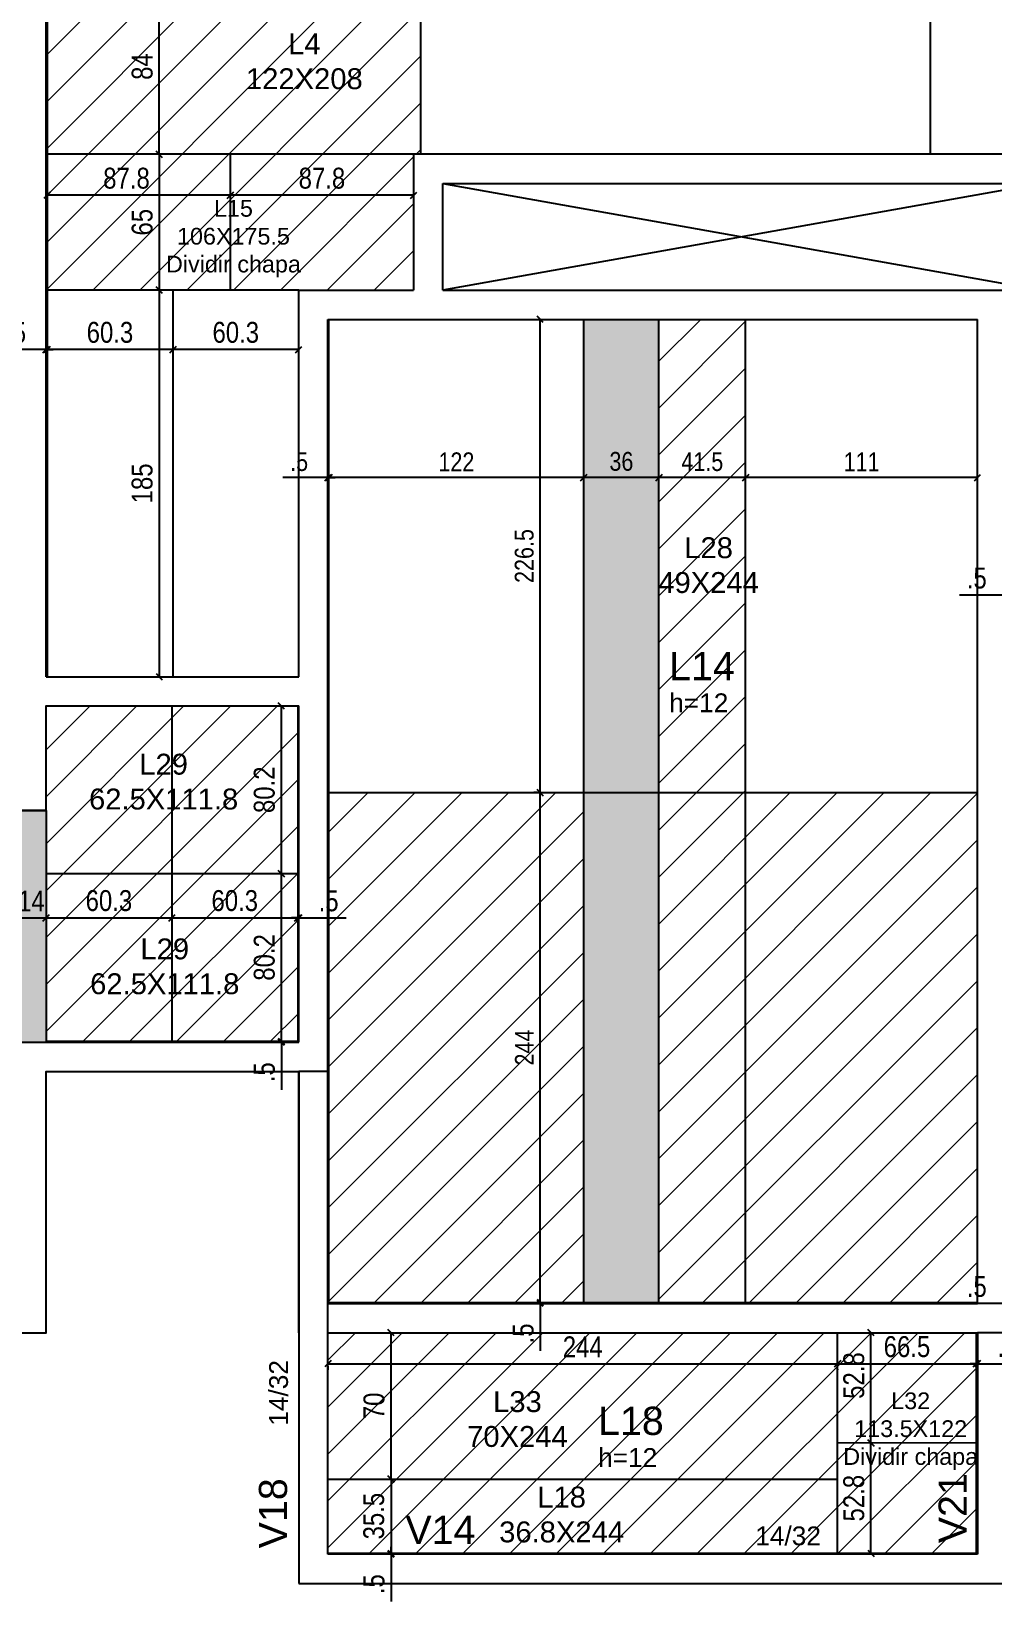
# Model space of a CAD drawing. Header units: millimetres. Extents: x 2431 to 6723, y 622 to 3369.
# Drawn here: x 4148 to 4608, y 1185 to 1937 of the extents above; entities that cross this region are included whole.
import ezdxf

# ---------------------------------------------------------------- set-up
doc = ezdxf.new("R2010")
doc.units = ezdxf.units.MM
for name, color, linetype in [('10', 252, 'Continuous'), ('9', 8, 'Continuous'), ('AUX00', 7, 'Continuous'), ('COTA', 241, 'Continuous'), ('ES-VIGA', 3, 'Continuous'), ('L-D', 2, 'Continuous'), ('L-N', 4, 'Continuous'), ('Painéis', 200, 'Continuous'), ('VIG-D', 2, 'Continuous'), ('VIG-N', 4, 'Continuous')]:
    doc.layers.add(name, color=color, linetype=linetype)
doc.layers.add('Hachura', color=251, linetype='Continuous', lineweight=9)
doc.layers.add('REAPROVEITAMENTO', color=251, linetype='Continuous', lineweight=9)
doc.styles.add('COTA TECNICA', font='techl___.ttf', dxfattribs={"height": 10})
doc.styles.add('COTA TECNICA-50', font='techl___.ttf', dxfattribs={"height": 9})
doc.styles.get("Standard").update_dxf_attribs({"font": 'arial.ttf'})
doc.styles.add('TQS_ARIAL', font='arial.ttf')
doc.dimstyles.new('COTA PAINEL-50', dxfattribs={"dimtxt": 9, "dimasz": 3, "dimexe": 3, "dimexo": 3, "dimgap": 3, "dimtad": 1, "dimdec": 1, "dimzin": 12, "dimdsep": 46, "dimtxsty": 'COTA TECNICA-50', "dimblk1": 'OBLIQUE', "dimblk2": 'OBLIQUE', "dimsah": 1, "dimcen": 0.9, "dimclrd": 4, "dimclre": 4, "dimclrt": 240, "dimadec": 1, "dimazin": 3, "dimtfac": 1, "dimtdec": 1, "dimtmove": 0, "dimatfit": 3, "dimfxl": 1, "dimtolj": 1, "dimtzin": 12, "dimarcsym": 0})
doc.dimstyles.new('PAINEL', dxfattribs={"dimtxt": 10, "dimasz": 3, "dimexe": 3, "dimexo": 3, "dimgap": 3, "dimtad": 1, "dimdec": 1, "dimzin": 12, "dimdsep": 46, "dimtxsty": 'COTA TECNICA', "dimblk1": 'OBLIQUE', "dimblk2": 'OBLIQUE', "dimsah": 1, "dimcen": 0.9, "dimclrd": 4, "dimclre": 4, "dimclrt": 240, "dimadec": 1, "dimazin": 3, "dimtfac": 1, "dimtdec": 1, "dimtmove": 0, "dimatfit": 3, "dimfxl": 1, "dimtolj": 1, "dimtzin": 12, "dimarcsym": 0})

# ---------------------------------------------------------------- blocks, each defined once
blk = doc.blocks.new('_Oblique')
at = {"color": 0, "linetype": 'ByBlock', "lineweight": -2}
blk.add_line((-0.5, -0.5), (0.5, 0.5), dxfattribs=at)
blk = doc.blocks.new('*D124')
at = {"layer": 'COTA', "color": 4, "lineweight": -2, "transparency": 16777216}
for p, q in [((4389.95, 1572.21), (4388.3, 1572.21)), ((4391.3, 1328.22), (4391.3, 1572.21))]:
    blk.add_line(p, q, dxfattribs=at)
at = {"layer": 'Defpoints', "color": 0, "transparency": 16777216}
for p in [(4391.3, 1572.21), (4392.95, 1572.21), (4391.3, 1328.22)]:
    blk.add_point(p, dxfattribs=at)
at = {"layer": 'COTA', "color": 4, "lineweight": -2, "transparency": 16777216, "xscale": 3, "yscale": 3, "zscale": 3}
for p, rotation in [((4391.3, 1572.21), 90), ((4391.3, 1328.22), 270)]:
    blk.add_blockref('_Oblique', p, dxfattribs=dict(at, rotation=rotation))
at = {"layer": 'COTA', "color": 240, "transparency": 16777216, "insert": (4383.73, 1450.22), "char_height": 9, "attachment_point": 5, "rotation": 90, "style": 'COTA TECNICA-50'}
blk.add_mtext('\\A1;244', dxfattribs=at)
blk = doc.blocks.new('*D9')
at = {"layer": 'COTA', "color": 4, "lineweight": -2, "transparency": 16777216}
blk.add_line((4391.3, 1572.21), (4391.3, 1798.72), dxfattribs=at)
at = {"layer": 'Defpoints', "color": 0, "transparency": 16777216}
for p in [(4391.3, 1798.72), (4391.3, 1798.72), (4391.3, 1572.21)]:
    blk.add_point(p, dxfattribs=at)
at = {"layer": 'COTA', "color": 4, "lineweight": -2, "transparency": 16777216, "xscale": 3, "yscale": 3, "zscale": 3}
for p, rotation in [((4391.3, 1798.72), 90), ((4391.3, 1572.21), 270)]:
    blk.add_blockref('_Oblique', p, dxfattribs=dict(at, rotation=rotation))
at = {"layer": 'COTA', "color": 240, "transparency": 16777216, "insert": (4383.7, 1685.47), "char_height": 9, "attachment_point": 5, "rotation": 90, "style": 'COTA TECNICA-50'}
blk.add_mtext('\\A1;226.5', dxfattribs=at)
blk = doc.blocks.new('*D10')
at = {"layer": 'COTA', "color": 4, "lineweight": -2, "transparency": 16777216}
blk.add_line((4600.69, 1723), (4489.69, 1723), dxfattribs=at)
at = {"layer": 'Defpoints', "color": 0, "transparency": 16777216}
for p in [(4489.69, 1723), (4489.69, 1723), (4600.69, 1723)]:
    blk.add_point(p, dxfattribs=at)
at = {"layer": 'COTA', "color": 4, "lineweight": -2, "transparency": 16777216, "xscale": 3, "yscale": 3, "zscale": 3, "rotation": 180}
blk.add_blockref('_Oblique', (4489.69, 1723), dxfattribs=at)
at = {"layer": 'COTA', "color": 4, "lineweight": -2, "transparency": 16777216, "xscale": 3, "yscale": 3, "zscale": 3}
blk.add_blockref('_Oblique', (4600.69, 1723), dxfattribs=at)
at = {"layer": 'COTA', "color": 240, "transparency": 16777216, "insert": (4545.19, 1730.55), "char_height": 9, "attachment_point": 5, "style": 'COTA TECNICA-50'}
blk.add_mtext('\\A1;111', dxfattribs=at)
blk = doc.blocks.new('*D11')
at = {"layer": 'COTA', "color": 4, "lineweight": -2, "transparency": 16777216}
blk.add_line((4489.69, 1723), (4448.19, 1723), dxfattribs=at)
at = {"layer": 'Defpoints', "color": 0, "transparency": 16777216}
for p in [(4448.19, 1723), (4448.19, 1723), (4489.69, 1723)]:
    blk.add_point(p, dxfattribs=at)
at = {"layer": 'COTA', "color": 4, "lineweight": -2, "transparency": 16777216, "xscale": 3, "yscale": 3, "zscale": 3, "rotation": 180}
blk.add_blockref('_Oblique', (4448.19, 1723), dxfattribs=at)
at = {"layer": 'COTA', "color": 4, "lineweight": -2, "transparency": 16777216, "xscale": 3, "yscale": 3, "zscale": 3}
blk.add_blockref('_Oblique', (4489.69, 1723), dxfattribs=at)
at = {"layer": 'COTA', "color": 240, "transparency": 16777216, "insert": (4468.94, 1730.6), "char_height": 9, "attachment_point": 5, "style": 'COTA TECNICA-50'}
blk.add_mtext('\\A1;41.5', dxfattribs=at)
blk = doc.blocks.new('*D12')
at = {"layer": 'COTA', "color": 4, "lineweight": -2, "transparency": 16777216}
blk.add_line((4448.19, 1723), (4412.19, 1723), dxfattribs=at)
at = {"layer": 'Defpoints', "color": 0, "transparency": 16777216}
for p in [(4412.19, 1723), (4412.19, 1723), (4448.19, 1723)]:
    blk.add_point(p, dxfattribs=at)
at = {"layer": 'COTA', "color": 4, "lineweight": -2, "transparency": 16777216, "xscale": 3, "yscale": 3, "zscale": 3, "rotation": 180}
blk.add_blockref('_Oblique', (4412.19, 1723), dxfattribs=at)
at = {"layer": 'COTA', "color": 4, "lineweight": -2, "transparency": 16777216, "xscale": 3, "yscale": 3, "zscale": 3}
blk.add_blockref('_Oblique', (4448.19, 1723), dxfattribs=at)
at = {"layer": 'COTA', "color": 240, "transparency": 16777216, "insert": (4430.19, 1730.7), "char_height": 9, "attachment_point": 5, "style": 'COTA TECNICA-50'}
blk.add_mtext('\\A1;36', dxfattribs=at)
blk = doc.blocks.new('*D13')
at = {"layer": 'COTA', "color": 4, "lineweight": -2, "transparency": 16777216}
blk.add_line((4412.19, 1723), (4290.19, 1723), dxfattribs=at)
at = {"layer": 'Defpoints', "color": 0, "transparency": 16777216}
for p in [(4290.19, 1723), (4290.19, 1723), (4412.19, 1723)]:
    blk.add_point(p, dxfattribs=at)
at = {"layer": 'COTA', "color": 4, "lineweight": -2, "transparency": 16777216, "xscale": 3, "yscale": 3, "zscale": 3, "rotation": 180}
blk.add_blockref('_Oblique', (4290.19, 1723), dxfattribs=at)
at = {"layer": 'COTA', "color": 4, "lineweight": -2, "transparency": 16777216, "xscale": 3, "yscale": 3, "zscale": 3}
blk.add_blockref('_Oblique', (4412.19, 1723), dxfattribs=at)
at = {"layer": 'COTA', "color": 240, "transparency": 16777216, "insert": (4351.19, 1730.55), "char_height": 9, "attachment_point": 5, "style": 'COTA TECNICA-50'}
blk.add_mtext('\\A1;122', dxfattribs=at)
blk = doc.blocks.new('*D14')
at = {"layer": 'COTA', "color": 4, "lineweight": -2, "transparency": 16777216}
for p, q in [((4289.69, 1723), (4268.1, 1723)), ((4290.19, 1723), (4289.69, 1723)), ((4290.19, 1723), (4293.19, 1723))]:
    blk.add_line(p, q, dxfattribs=at)
at = {"layer": 'Defpoints', "color": 0, "transparency": 16777216}
for p in [(4289.69, 1723), (4289.69, 1723), (4290.19, 1723)]:
    blk.add_point(p, dxfattribs=at)
at = {"layer": 'COTA', "color": 4, "lineweight": -2, "transparency": 16777216, "xscale": 3, "yscale": 3, "zscale": 3}
blk.add_blockref('_Oblique', (4289.69, 1723), dxfattribs=at)
at = {"layer": 'COTA', "color": 4, "lineweight": -2, "transparency": 16777216, "xscale": 3, "yscale": 3, "zscale": 3, "rotation": 180}
blk.add_blockref('_Oblique', (4290.19, 1723), dxfattribs=at)
at = {"layer": 'COTA', "color": 240, "transparency": 16777216, "insert": (4275.89, 1730.6), "char_height": 9, "attachment_point": 5, "style": 'COTA TECNICA-50'}
blk.add_mtext('\\A1;.5', dxfattribs=at)
blk = doc.blocks.new('*D20')
at = {"layer": 'COTA', "color": 4, "lineweight": -2, "transparency": 16777216}
for p, q in [((4391.3, 1328.22), (4391.3, 1331.22)), ((4391.3, 1328.22), (4391.3, 1327.72)), ((4391.3, 1327.72), (4391.3, 1305.06))]:
    blk.add_line(p, q, dxfattribs=at)
at = {"layer": 'Defpoints', "color": 0, "transparency": 16777216}
for p in [(4391.3, 1328.22), (4391.3, 1327.72), (4391.3, 1327.72)]:
    blk.add_point(p, dxfattribs=at)
at = {"layer": 'COTA', "color": 4, "lineweight": -2, "transparency": 16777216, "xscale": 3, "yscale": 3, "zscale": 3}
for p, rotation in [((4391.3, 1328.22), 270), ((4391.3, 1327.72), 90)]:
    blk.add_blockref('_Oblique', p, dxfattribs=dict(at, rotation=rotation))
at = {"layer": 'COTA', "color": 240, "transparency": 16777216, "insert": (4383.19, 1313.39), "char_height": 10, "attachment_point": 5, "rotation": 90, "style": 'COTA TECNICA'}
blk.add_mtext('\\A1;.5', dxfattribs=at)
blk = doc.blocks.new('*D30')
at = {"layer": 'COTA', "color": 4, "lineweight": -2, "transparency": 16777216}
blk.add_line((4319.87, 1313.72), (4319.87, 1243.72), dxfattribs=at)
at = {"layer": 'Defpoints', "color": 0, "transparency": 16777216}
for p in [(4319.87, 1313.72), (4319.87, 1243.72), (4319.87, 1243.72)]:
    blk.add_point(p, dxfattribs=at)
at = {"layer": 'COTA', "color": 4, "lineweight": -2, "transparency": 16777216, "xscale": 3, "yscale": 3, "zscale": 3}
for p, rotation in [((4319.87, 1313.72), 90), ((4319.87, 1243.72), 270)]:
    blk.add_blockref('_Oblique', p, dxfattribs=dict(at, rotation=rotation))
at = {"layer": 'COTA', "color": 240, "transparency": 16777216, "insert": (4311.77, 1278.72), "char_height": 10, "attachment_point": 5, "rotation": 90, "style": 'COTA TECNICA'}
blk.add_mtext('\\A1;70', dxfattribs=at)
blk = doc.blocks.new('*D31')
at = {"layer": 'COTA', "color": 4, "lineweight": -2, "transparency": 16777216}
for p, q in [((4319.88, 1243.72), (4319.88, 1208.21)), ((4322.87, 1243.72), (4322.88, 1243.72)), ((4322.87, 1208.21), (4322.88, 1208.21))]:
    blk.add_line(p, q, dxfattribs=at)
at = {"layer": 'Defpoints', "color": 0, "transparency": 16777216}
for p in [(4319.87, 1243.72), (4319.87, 1208.21), (4319.88, 1208.21)]:
    blk.add_point(p, dxfattribs=at)
at = {"layer": 'COTA', "color": 4, "lineweight": -2, "transparency": 16777216, "xscale": 3, "yscale": 3, "zscale": 3}
for p, rotation in [((4319.88, 1243.72), 90), ((4319.88, 1208.21), 270)]:
    blk.add_blockref('_Oblique', p, dxfattribs=dict(at, rotation=rotation))
at = {"layer": 'COTA', "color": 240, "transparency": 16777216, "insert": (4311.66, 1225.97), "char_height": 10, "attachment_point": 5, "rotation": 90, "style": 'COTA TECNICA'}
blk.add_mtext('\\A1;35.5', dxfattribs=at)
blk = doc.blocks.new('*D129')
at = {"layer": 'COTA', "color": 4, "lineweight": -2, "transparency": 16777216}
for p, q in [((4533.69, 1296.67), (4533.69, 1301.91)), ((4289.69, 1298.91), (4533.69, 1298.91)), ((4289.69, 1297.67), (4289.69, 1295.91))]:
    blk.add_line(p, q, dxfattribs=at)
at = {"layer": 'Defpoints', "color": 0, "transparency": 16777216}
for p in [(4289.69, 1300.67), (4533.69, 1298.91), (4533.69, 1293.67)]:
    blk.add_point(p, dxfattribs=at)
at = {"layer": 'COTA', "color": 4, "lineweight": -2, "transparency": 16777216, "xscale": 3, "yscale": 3, "zscale": 3, "rotation": 180}
blk.add_blockref('_Oblique', (4289.69, 1298.91), dxfattribs=at)
at = {"layer": 'COTA', "color": 4, "lineweight": -2, "transparency": 16777216, "xscale": 3, "yscale": 3, "zscale": 3}
blk.add_blockref('_Oblique', (4533.69, 1298.91), dxfattribs=at)
at = {"layer": 'COTA', "color": 240, "transparency": 16777216, "insert": (4411.69, 1306.98), "char_height": 10, "attachment_point": 5, "style": 'COTA TECNICA'}
blk.add_mtext('\\A1;244', dxfattribs=at)
blk = doc.blocks.new('*D130')
at = {"layer": 'COTA', "color": 4, "lineweight": -2, "transparency": 16777216}
for p, q in [((4600.19, 1301.9), (4600.19, 1295.91)), ((4533.69, 1298.91), (4600.19, 1298.91)), ((4533.69, 1296.29), (4533.69, 1295.91))]:
    blk.add_line(p, q, dxfattribs=at)
at = {"layer": 'Defpoints', "color": 0, "transparency": 16777216}
for p in [(4600.19, 1304.9), (4533.69, 1299.29), (4600.19, 1298.91)]:
    blk.add_point(p, dxfattribs=at)
at = {"layer": 'COTA', "color": 4, "lineweight": -2, "transparency": 16777216, "xscale": 3, "yscale": 3, "zscale": 3, "rotation": 180}
blk.add_blockref('_Oblique', (4533.69, 1298.91), dxfattribs=at)
at = {"layer": 'COTA', "color": 4, "lineweight": -2, "transparency": 16777216, "xscale": 3, "yscale": 3, "zscale": 3}
blk.add_blockref('_Oblique', (4600.19, 1298.91), dxfattribs=at)
at = {"layer": 'COTA', "color": 240, "transparency": 16777216, "insert": (4566.94, 1307.02), "char_height": 10, "attachment_point": 5, "style": 'COTA TECNICA'}
blk.add_mtext('\\A1;66.5', dxfattribs=at)
blk = doc.blocks.new('*D32')
at = {"layer": 'COTA', "color": 4, "lineweight": -2, "transparency": 16777216}
for p, q in [((4600.19, 1298.91), (4597.19, 1298.91)), ((4600.19, 1298.91), (4600.69, 1298.91)), ((4600.69, 1298.91), (4623.35, 1298.91))]:
    blk.add_line(p, q, dxfattribs=at)
at = {"layer": 'Defpoints', "color": 0, "transparency": 16777216}
for p in [(4600.19, 1298.91), (4600.69, 1298.91), (4600.69, 1298.91)]:
    blk.add_point(p, dxfattribs=at)
at = {"layer": 'COTA', "color": 4, "lineweight": -2, "transparency": 16777216, "xscale": 3, "yscale": 3, "zscale": 3}
blk.add_blockref('_Oblique', (4600.19, 1298.91), dxfattribs=at)
at = {"layer": 'COTA', "color": 4, "lineweight": -2, "transparency": 16777216, "xscale": 3, "yscale": 3, "zscale": 3, "rotation": 180}
blk.add_blockref('_Oblique', (4600.69, 1298.91), dxfattribs=at)
at = {"layer": 'COTA', "color": 240, "transparency": 16777216, "insert": (4615.02, 1307.02), "char_height": 10, "attachment_point": 5, "style": 'COTA TECNICA'}
blk.add_mtext('\\A1;.5', dxfattribs=at)
blk = doc.blocks.new('*D33')
at = {"layer": 'COTA', "color": 4, "lineweight": -2, "transparency": 16777216}
for p, q in [((4319.88, 1208.21), (4319.88, 1211.21)), ((4319.88, 1208.21), (4319.88, 1207.71)), ((4319.88, 1207.71), (4319.88, 1185.06)), ((4322.87, 1208.21), (4322.88, 1208.21)), ((4322.87, 1207.71), (4322.88, 1207.71))]:
    blk.add_line(p, q, dxfattribs=at)
at = {"layer": 'Defpoints', "color": 0, "transparency": 16777216}
for p in [(4319.87, 1208.21), (4319.87, 1207.71), (4319.88, 1207.71)]:
    blk.add_point(p, dxfattribs=at)
at = {"layer": 'COTA', "color": 4, "lineweight": -2, "transparency": 16777216, "xscale": 3, "yscale": 3, "zscale": 3}
for p, rotation in [((4319.88, 1208.21), 270), ((4319.88, 1207.71), 90)]:
    blk.add_blockref('_Oblique', p, dxfattribs=dict(at, rotation=rotation))
at = {"layer": 'COTA', "color": 240, "transparency": 16777216, "insert": (4311.77, 1193.38), "char_height": 10, "attachment_point": 5, "rotation": 90, "style": 'COTA TECNICA'}
blk.add_mtext('\\A1;.5', dxfattribs=at)
blk = doc.blocks.new('*D34')
at = {"layer": 'COTA', "color": 4, "lineweight": -2, "transparency": 16777216}
blk.add_line((4549.65, 1208.17), (4549.65, 1260.94), dxfattribs=at)
at = {"layer": 'Defpoints', "color": 0, "transparency": 16777216}
for p in [(4549.65, 1260.94), (4549.65, 1260.94), (4549.65, 1208.17)]:
    blk.add_point(p, dxfattribs=at)
at = {"layer": 'COTA', "color": 4, "lineweight": -2, "transparency": 16777216, "xscale": 3, "yscale": 3, "zscale": 3}
for p, rotation in [((4549.65, 1260.94), 90), ((4549.65, 1208.17), 270)]:
    blk.add_blockref('_Oblique', p, dxfattribs=dict(at, rotation=rotation))
at = {"layer": 'COTA', "color": 240, "transparency": 16777216, "insert": (4541.52, 1234.56), "char_height": 10, "attachment_point": 5, "rotation": 90, "style": 'COTA TECNICA'}
blk.add_mtext('\\A1;52.8', dxfattribs=at)
blk = doc.blocks.new('*D77')
at = {"layer": 'COTA', "color": 4, "lineweight": -2, "transparency": 16777216}
blk.add_line((4140.69, 1512.27), (4154.69, 1512.27), dxfattribs=at)
at = {"layer": 'Defpoints', "color": 0, "transparency": 16777216}
for p in [(4140.69, 1512.27), (4154.69, 1512.27), (4154.69, 1512.27)]:
    blk.add_point(p, dxfattribs=at)
at = {"layer": 'COTA', "color": 4, "lineweight": -2, "transparency": 16777216, "xscale": 3, "yscale": 3, "zscale": 3, "rotation": 180}
blk.add_blockref('_Oblique', (4140.69, 1512.27), dxfattribs=at)
at = {"layer": 'COTA', "color": 4, "lineweight": -2, "transparency": 16777216, "xscale": 3, "yscale": 3, "zscale": 3}
blk.add_blockref('_Oblique', (4154.69, 1512.27), dxfattribs=at)
at = {"layer": 'COTA', "color": 240, "transparency": 16777216, "insert": (4147.69, 1520.35), "char_height": 10, "attachment_point": 5, "style": 'COTA TECNICA'}
blk.add_mtext('\\A1;14', dxfattribs=at)
blk = doc.blocks.new('*D78')
at = {"layer": 'COTA', "color": 4, "lineweight": -2, "transparency": 16777216}
blk.add_line((4154.69, 1512.27), (4214.94, 1512.27), dxfattribs=at)
at = {"layer": 'Defpoints', "color": 0, "transparency": 16777216}
for p in [(4154.69, 1512.27), (4214.94, 1512.27), (4214.94, 1512.27)]:
    blk.add_point(p, dxfattribs=at)
at = {"layer": 'COTA', "color": 4, "lineweight": -2, "transparency": 16777216, "xscale": 3, "yscale": 3, "zscale": 3, "rotation": 180}
blk.add_blockref('_Oblique', (4154.69, 1512.27), dxfattribs=at)
at = {"layer": 'COTA', "color": 4, "lineweight": -2, "transparency": 16777216, "xscale": 3, "yscale": 3, "zscale": 3}
blk.add_blockref('_Oblique', (4214.94, 1512.27), dxfattribs=at)
at = {"layer": 'COTA', "color": 240, "transparency": 16777216, "insert": (4184.81, 1520.49), "char_height": 10, "attachment_point": 5, "style": 'COTA TECNICA'}
blk.add_mtext('\\A1;60.3', dxfattribs=at)
blk = doc.blocks.new('*D79')
at = {"layer": 'COTA', "color": 4, "lineweight": -2, "transparency": 16777216}
blk.add_line((4214.94, 1512.27), (4275.19, 1512.27), dxfattribs=at)
at = {"layer": 'Defpoints', "color": 0, "transparency": 16777216}
for p in [(4214.94, 1512.27), (4275.19, 1512.27), (4275.19, 1512.27)]:
    blk.add_point(p, dxfattribs=at)
at = {"layer": 'COTA', "color": 4, "lineweight": -2, "transparency": 16777216, "xscale": 3, "yscale": 3, "zscale": 3, "rotation": 180}
blk.add_blockref('_Oblique', (4214.94, 1512.27), dxfattribs=at)
at = {"layer": 'COTA', "color": 4, "lineweight": -2, "transparency": 16777216, "xscale": 3, "yscale": 3, "zscale": 3}
blk.add_blockref('_Oblique', (4275.19, 1512.27), dxfattribs=at)
at = {"layer": 'COTA', "color": 240, "transparency": 16777216, "insert": (4245.06, 1520.49), "char_height": 10, "attachment_point": 5, "style": 'COTA TECNICA'}
blk.add_mtext('\\A1;60.3', dxfattribs=at)
blk = doc.blocks.new('*D80')
at = {"layer": 'COTA', "color": 4, "lineweight": -2, "transparency": 16777216}
for p, q in [((4275.19, 1512.27), (4272.19, 1512.27)), ((4275.19, 1512.27), (4275.69, 1512.27)), ((4275.69, 1512.27), (4298.35, 1512.27))]:
    blk.add_line(p, q, dxfattribs=at)
at = {"layer": 'Defpoints', "color": 0, "transparency": 16777216}
for p in [(4275.19, 1512.27), (4275.69, 1512.27), (4275.69, 1512.27)]:
    blk.add_point(p, dxfattribs=at)
at = {"layer": 'COTA', "color": 4, "lineweight": -2, "transparency": 16777216, "xscale": 3, "yscale": 3, "zscale": 3}
blk.add_blockref('_Oblique', (4275.19, 1512.27), dxfattribs=at)
at = {"layer": 'COTA', "color": 4, "lineweight": -2, "transparency": 16777216, "xscale": 3, "yscale": 3, "zscale": 3, "rotation": 180}
blk.add_blockref('_Oblique', (4275.69, 1512.27), dxfattribs=at)
at = {"layer": 'COTA', "color": 240, "transparency": 16777216, "insert": (4290.02, 1520.38), "char_height": 10, "attachment_point": 5, "style": 'COTA TECNICA'}
blk.add_mtext('\\A1;.5', dxfattribs=at)
blk = doc.blocks.new('*D81')
at = {"layer": 'COTA', "color": 4, "lineweight": -2, "transparency": 16777216}
blk.add_line((4267.37, 1453.22), (4267.37, 1533.47), dxfattribs=at)
at = {"layer": 'Defpoints', "color": 0, "transparency": 16777216}
for p in [(4267.37, 1533.47), (4267.37, 1533.47), (4267.37, 1453.22)]:
    blk.add_point(p, dxfattribs=at)
at = {"layer": 'COTA', "color": 4, "lineweight": -2, "transparency": 16777216, "xscale": 3, "yscale": 3, "zscale": 3}
for p, rotation in [((4267.37, 1533.47), 90), ((4267.37, 1453.22), 270)]:
    blk.add_blockref('_Oblique', p, dxfattribs=dict(at, rotation=rotation))
at = {"layer": 'COTA', "color": 240, "transparency": 16777216, "insert": (4259.24, 1493.35), "char_height": 10, "attachment_point": 5, "rotation": 90, "style": 'COTA TECNICA'}
blk.add_mtext('\\A1;80.2', dxfattribs=at)
blk = doc.blocks.new('*D82')
at = {"layer": 'COTA', "color": 4, "lineweight": -2, "transparency": 16777216}
for p, q in [((4267.37, 1453.22), (4267.37, 1456.22)), ((4267.37, 1453.22), (4267.37, 1452.72)), ((4267.37, 1452.72), (4267.37, 1430.06))]:
    blk.add_line(p, q, dxfattribs=at)
at = {"layer": 'Defpoints', "color": 0, "transparency": 16777216}
for p in [(4267.37, 1453.22), (4267.37, 1452.72), (4267.37, 1452.72)]:
    blk.add_point(p, dxfattribs=at)
at = {"layer": 'COTA', "color": 4, "lineweight": -2, "transparency": 16777216, "xscale": 3, "yscale": 3, "zscale": 3}
for p, rotation in [((4267.37, 1453.22), 270), ((4267.37, 1452.72), 90)]:
    blk.add_blockref('_Oblique', p, dxfattribs=dict(at, rotation=rotation))
at = {"layer": 'COTA', "color": 240, "transparency": 16777216, "insert": (4259.26, 1438.39), "char_height": 10, "attachment_point": 5, "rotation": 90, "style": 'COTA TECNICA'}
blk.add_mtext('\\A1;.5', dxfattribs=at)
blk = doc.blocks.new('*D83')
at = {"layer": 'COTA', "color": 4, "lineweight": -2, "transparency": 16777216}
blk.add_line((4267.37, 1533.47), (4267.37, 1613.72), dxfattribs=at)
at = {"layer": 'Defpoints', "color": 0, "transparency": 16777216}
for p in [(4267.37, 1613.72), (4267.37, 1613.72), (4267.37, 1533.47)]:
    blk.add_point(p, dxfattribs=at)
at = {"layer": 'COTA', "color": 4, "lineweight": -2, "transparency": 16777216, "xscale": 3, "yscale": 3, "zscale": 3}
for p, rotation in [((4267.37, 1613.72), 90), ((4267.37, 1533.47), 270)]:
    blk.add_blockref('_Oblique', p, dxfattribs=dict(at, rotation=rotation))
at = {"layer": 'COTA', "color": 240, "transparency": 16777216, "insert": (4259.24, 1573.59), "char_height": 10, "attachment_point": 5, "rotation": 90, "style": 'COTA TECNICA'}
blk.add_mtext('\\A1;80.2', dxfattribs=at)
blk = doc.blocks.new('*D154')
at = {"layer": 'COTA', "color": 4, "lineweight": -2, "transparency": 16777216}
for p, q in [((4614.69, 1327.72), (4592.03, 1327.72)), ((4615.19, 1327.72), (4614.69, 1327.72)), ((4615.19, 1327.72), (4618.19, 1327.72))]:
    blk.add_line(p, q, dxfattribs=at)
at = {"layer": 'Defpoints', "color": 0, "transparency": 16777216}
for p in [(4614.69, 1327.72), (4614.69, 1327.72), (4615.19, 1327.72)]:
    blk.add_point(p, dxfattribs=at)
at = {"layer": 'COTA', "color": 4, "lineweight": -2, "transparency": 16777216, "xscale": 3, "yscale": 3, "zscale": 3}
blk.add_blockref('_Oblique', (4614.69, 1327.72), dxfattribs=at)
at = {"layer": 'COTA', "color": 4, "lineweight": -2, "transparency": 16777216, "xscale": 3, "yscale": 3, "zscale": 3, "rotation": 180}
blk.add_blockref('_Oblique', (4615.19, 1327.72), dxfattribs=at)
at = {"layer": 'COTA', "color": 240, "transparency": 16777216, "insert": (4600.36, 1335.83), "char_height": 10, "attachment_point": 5, "style": 'COTA TECNICA'}
blk.add_mtext('\\A1;.5', dxfattribs=at)
blk = doc.blocks.new('*D92')
at = {"layer": 'COTA', "color": 4, "lineweight": -2, "transparency": 16777216}
for p, q in [((4614.69, 1666.77), (4592.03, 1666.77)), ((4615.19, 1666.77), (4614.69, 1666.77)), ((4615.19, 1666.77), (4618.19, 1666.77))]:
    blk.add_line(p, q, dxfattribs=at)
at = {"layer": 'Defpoints', "color": 0, "transparency": 16777216}
for p in [(4614.69, 1666.77), (4614.69, 1666.77), (4615.19, 1666.77)]:
    blk.add_point(p, dxfattribs=at)
at = {"layer": 'COTA', "color": 4, "lineweight": -2, "transparency": 16777216, "xscale": 3, "yscale": 3, "zscale": 3}
blk.add_blockref('_Oblique', (4614.69, 1666.77), dxfattribs=at)
at = {"layer": 'COTA', "color": 4, "lineweight": -2, "transparency": 16777216, "xscale": 3, "yscale": 3, "zscale": 3, "rotation": 180}
blk.add_blockref('_Oblique', (4615.19, 1666.77), dxfattribs=at)
at = {"layer": 'COTA', "color": 240, "transparency": 16777216, "insert": (4600.36, 1674.88), "char_height": 10, "attachment_point": 5, "style": 'COTA TECNICA'}
blk.add_mtext('\\A1;.5', dxfattribs=at)
blk = doc.blocks.new('*D102')
at = {"layer": 'COTA', "color": 4, "lineweight": -2, "transparency": 16777216}
blk.add_line((4208.88, 1877.72), (4208.88, 1961.72), dxfattribs=at)
at = {"layer": 'Defpoints', "color": 0, "transparency": 16777216}
for p in [(4208.88, 1961.72), (4208.88, 1961.72), (4208.88, 1877.72)]:
    blk.add_point(p, dxfattribs=at)
at = {"layer": 'COTA', "color": 4, "lineweight": -2, "transparency": 16777216, "xscale": 3, "yscale": 3, "zscale": 3}
for p, rotation in [((4208.88, 1961.72), 90), ((4208.88, 1877.72), 270)]:
    blk.add_blockref('_Oblique', p, dxfattribs=dict(at, rotation=rotation))
at = {"layer": 'COTA', "color": 240, "transparency": 16777216, "insert": (4200.78, 1919.72), "char_height": 10, "attachment_point": 5, "rotation": 90, "style": 'COTA TECNICA'}
blk.add_mtext('\\A1;84', dxfattribs=at)
blk = doc.blocks.new('*D106')
at = {"layer": 'COTA', "color": 4, "lineweight": -2, "transparency": 16777216}
for p, q in [((4207.38, 1877.72), (4205.88, 1877.72)), ((4208.88, 1877.72), (4208.88, 1812.72)), ((4207.38, 1812.72), (4205.88, 1812.72))]:
    blk.add_line(p, q, dxfattribs=at)
at = {"layer": 'Defpoints', "color": 0, "transparency": 16777216}
for p in [(4210.38, 1877.72), (4208.88, 1812.72), (4210.38, 1812.72)]:
    blk.add_point(p, dxfattribs=at)
at = {"layer": 'COTA', "color": 4, "lineweight": -2, "transparency": 16777216, "xscale": 3, "yscale": 3, "zscale": 3}
for p, rotation in [((4208.88, 1877.72), 90), ((4208.88, 1812.72), 270)]:
    blk.add_blockref('_Oblique', p, dxfattribs=dict(at, rotation=rotation))
at = {"layer": 'COTA', "color": 240, "transparency": 16777216, "insert": (4200.77, 1845.22), "char_height": 10, "attachment_point": 5, "rotation": 90, "style": 'COTA TECNICA'}
blk.add_mtext('\\A1;65', dxfattribs=at)
blk = doc.blocks.new('*D174')
at = {"layer": 'COTA', "color": 4, "lineweight": -2, "transparency": 16777216}
blk.add_line((4275.69, 1784.23), (4215.44, 1784.23), dxfattribs=at)
at = {"layer": 'Defpoints', "color": 0, "transparency": 16777216}
for p in [(4215.44, 1784.23), (4215.44, 1784.23), (4275.69, 1784.23)]:
    blk.add_point(p, dxfattribs=at)
at = {"layer": 'COTA', "color": 4, "lineweight": -2, "transparency": 16777216, "xscale": 3, "yscale": 3, "zscale": 3, "rotation": 180}
blk.add_blockref('_Oblique', (4215.44, 1784.23), dxfattribs=at)
at = {"layer": 'COTA', "color": 4, "lineweight": -2, "transparency": 16777216, "xscale": 3, "yscale": 3, "zscale": 3}
blk.add_blockref('_Oblique', (4275.69, 1784.23), dxfattribs=at)
at = {"layer": 'COTA', "color": 240, "transparency": 16777216, "insert": (4245.56, 1792.45), "char_height": 10, "attachment_point": 5, "style": 'COTA TECNICA'}
blk.add_mtext('\\A1;60.3', dxfattribs=at)
blk = doc.blocks.new('*D175')
at = {"layer": 'COTA', "color": 4, "lineweight": -2, "transparency": 16777216}
for p, q in [((4155.19, 1787.15), (4155.19, 1787.23)), ((4215.44, 1784.23), (4155.19, 1784.23))]:
    blk.add_line(p, q, dxfattribs=at)
at = {"layer": 'Defpoints', "color": 0, "transparency": 16777216}
for p in [(4155.19, 1784.23), (4155.19, 1784.15), (4215.44, 1784.23)]:
    blk.add_point(p, dxfattribs=at)
at = {"layer": 'COTA', "color": 4, "lineweight": -2, "transparency": 16777216, "xscale": 3, "yscale": 3, "zscale": 3, "rotation": 180}
blk.add_blockref('_Oblique', (4155.19, 1784.23), dxfattribs=at)
at = {"layer": 'COTA', "color": 4, "lineweight": -2, "transparency": 16777216, "xscale": 3, "yscale": 3, "zscale": 3}
blk.add_blockref('_Oblique', (4215.44, 1784.23), dxfattribs=at)
at = {"layer": 'COTA', "color": 240, "transparency": 16777216, "insert": (4185.31, 1792.45), "char_height": 10, "attachment_point": 5, "style": 'COTA TECNICA'}
blk.add_mtext('\\A1;60.3', dxfattribs=at)
blk = doc.blocks.new('*D107')
at = {"layer": 'COTA', "color": 4, "lineweight": -2, "transparency": 16777216}
for p, q in [((4154.69, 1784.23), (4132.03, 1784.23)), ((4155.19, 1784.23), (4154.69, 1784.23)), ((4155.19, 1784.23), (4158.19, 1784.23))]:
    blk.add_line(p, q, dxfattribs=at)
at = {"layer": 'Defpoints', "color": 0, "transparency": 16777216}
for p in [(4154.69, 1784.23), (4154.69, 1784.23), (4155.19, 1784.23)]:
    blk.add_point(p, dxfattribs=at)
at = {"layer": 'COTA', "color": 4, "lineweight": -2, "transparency": 16777216, "xscale": 3, "yscale": 3, "zscale": 3}
blk.add_blockref('_Oblique', (4154.69, 1784.23), dxfattribs=at)
at = {"layer": 'COTA', "color": 4, "lineweight": -2, "transparency": 16777216, "xscale": 3, "yscale": 3, "zscale": 3, "rotation": 180}
blk.add_blockref('_Oblique', (4155.19, 1784.23), dxfattribs=at)
at = {"layer": 'COTA', "color": 240, "transparency": 16777216, "insert": (4140.36, 1792.34), "char_height": 10, "attachment_point": 5, "style": 'COTA TECNICA'}
blk.add_mtext('\\A1;.5', dxfattribs=at)
blk = doc.blocks.new('*D116')
at = {"layer": 'COTA', "color": 4, "lineweight": -2, "transparency": 16777216}
blk.add_line((4208.88, 1812.72), (4208.88, 1627.72), dxfattribs=at)
at = {"layer": 'Defpoints', "color": 0, "transparency": 16777216}
for p in [(4208.88, 1812.72), (4208.88, 1627.72), (4208.88, 1627.72)]:
    blk.add_point(p, dxfattribs=at)
at = {"layer": 'COTA', "color": 4, "lineweight": -2, "transparency": 16777216, "xscale": 3, "yscale": 3, "zscale": 3}
for p, rotation in [((4208.88, 1812.72), 90), ((4208.88, 1627.72), 270)]:
    blk.add_blockref('_Oblique', p, dxfattribs=dict(at, rotation=rotation))
at = {"layer": 'COTA', "color": 240, "transparency": 16777216, "insert": (4200.75, 1720.22), "char_height": 10, "attachment_point": 5, "rotation": 90, "style": 'COTA TECNICA'}
blk.add_mtext('\\A1;185', dxfattribs=at)
blk = doc.blocks.new('*D177')
at = {"layer": 'COTA', "color": 4, "lineweight": -2, "transparency": 16777216}
blk.add_line((4330.69, 1858.13), (4242.94, 1858.13), dxfattribs=at)
at = {"layer": 'Defpoints', "color": 0, "transparency": 16777216}
for p in [(4242.94, 1858.13), (4242.94, 1858.13), (4330.69, 1858.13)]:
    blk.add_point(p, dxfattribs=at)
at = {"layer": 'COTA', "color": 4, "lineweight": -2, "transparency": 16777216, "xscale": 3, "yscale": 3, "zscale": 3, "rotation": 180}
blk.add_blockref('_Oblique', (4242.94, 1858.13), dxfattribs=at)
at = {"layer": 'COTA', "color": 4, "lineweight": -2, "transparency": 16777216, "xscale": 3, "yscale": 3, "zscale": 3}
blk.add_blockref('_Oblique', (4330.69, 1858.13), dxfattribs=at)
at = {"layer": 'COTA', "color": 240, "transparency": 16777216, "insert": (4286.81, 1866.23), "char_height": 10, "attachment_point": 5, "style": 'COTA TECNICA'}
blk.add_mtext('\\A1;87.8', dxfattribs=at)
blk = doc.blocks.new('*D179')
at = {"layer": 'COTA', "color": 4, "lineweight": -2, "transparency": 16777216}
blk.add_line((4549.65, 1260.94), (4549.65, 1313.72), dxfattribs=at)
at = {"layer": 'Defpoints', "color": 0, "transparency": 16777216}
for p in [(4549.65, 1313.72), (4549.65, 1313.72), (4549.65, 1260.94)]:
    blk.add_point(p, dxfattribs=at)
at = {"layer": 'COTA', "color": 4, "lineweight": -2, "transparency": 16777216, "xscale": 3, "yscale": 3, "zscale": 3}
for p, rotation in [((4549.65, 1313.72), 90), ((4549.65, 1260.94), 270)]:
    blk.add_blockref('_Oblique', p, dxfattribs=dict(at, rotation=rotation))
at = {"layer": 'COTA', "color": 240, "transparency": 16777216, "insert": (4541.52, 1293.23), "char_height": 10, "attachment_point": 5, "rotation": 90, "style": 'COTA TECNICA'}
blk.add_mtext('\\A1;52.8', dxfattribs=at)
blk = doc.blocks.new('*D180')
at = {"layer": 'COTA', "color": 4, "lineweight": -2, "transparency": 16777216}
blk.add_line((4242.94, 1858.13), (4155.19, 1858.13), dxfattribs=at)
at = {"layer": 'Defpoints', "color": 0, "transparency": 16777216}
for p in [(4155.19, 1858.13), (4155.19, 1858.13), (4242.94, 1858.13)]:
    blk.add_point(p, dxfattribs=at)
at = {"layer": 'COTA', "color": 4, "lineweight": -2, "transparency": 16777216, "xscale": 3, "yscale": 3, "zscale": 3, "rotation": 180}
blk.add_blockref('_Oblique', (4155.19, 1858.13), dxfattribs=at)
at = {"layer": 'COTA', "color": 4, "lineweight": -2, "transparency": 16777216, "xscale": 3, "yscale": 3, "zscale": 3}
blk.add_blockref('_Oblique', (4242.94, 1858.13), dxfattribs=at)
at = {"layer": 'COTA', "color": 240, "transparency": 16777216, "insert": (4193.23, 1866.23), "char_height": 10, "attachment_point": 5, "style": 'COTA TECNICA'}
blk.add_mtext('\\A1;87.8', dxfattribs=at)

msp = doc.modelspace()

# ---------------------------------------------------------------- hatches: boundary and pattern name
at = {"layer": 'Hachura', "linetype": 'ByBlock'}
h = msp.add_hatch(color=256, dxfattribs=at)
h.dxf.hatch_style = 1
h.paths.add_polyline_path([(4448.19, 1798.72), (4412.19, 1798.72), (4412.19, 1328.22), (4448.19, 1328.22)])
h = msp.add_hatch(color=256, dxfattribs=at)
h.dxf.hatch_style = 1
h.paths.add_polyline_path([(4140.69, 1452.72), (4154.69, 1452.72), (4154.69, 1563.72), (4140.69, 1563.72)])
at = {"layer": 'REAPROVEITAMENTO', "linetype": 'ByBlock'}
h = msp.add_hatch(dxfattribs=at)
h.set_pattern_fill('ANSI31', color=256, scale=5, style=2)
h.set_pattern_definition([(45, (-1417.73, -908.467), (-11.22532, 11.22532), [])])
h.paths.add_polyline_path([(4330.69, 1812.72), (4330.69, 1877.72), (4334.19, 1877.72), (4334.19, 1961.72), (4578.19, 1961.72), (4578.19, 2103.72), (4155.19, 2103.72), (4155.19, 1812.72)])
h = msp.add_hatch(dxfattribs=at)
h.set_pattern_fill('ANSI31', color=256, scale=5, style=2)
h.set_pattern_definition([(45, (-1318.23, -1338.504), (-11.22532, 11.22532), [])])
h.paths.add_polyline_path([(4489.69, 1572.21), (4489.69, 1798.72), (4448.19, 1798.72), (4448.19, 1328.22), (4412.19, 1328.22), (4412.19, 1572.21), (4290.19, 1572.21), (4290.19, 1327.72), (4600.69, 1327.72), (4600.69, 1572.21)])
h = msp.add_hatch(dxfattribs=at)
h.set_pattern_fill('ANSI31', color=256, scale=5, style=2)
h.set_pattern_definition([(45, (-1418.23, -1398.467), (-11.22532, 11.22532), [])])
h.paths.add_polyline_path([(4154.69, 1453.22), (4275.19, 1453.22), (4275.19, 1613.72), (4154.69, 1613.72)])
h = msp.add_hatch(dxfattribs=at)
h.set_pattern_fill('ANSI31', color=256, scale=5, style=2)
h.set_pattern_definition([(45, (-1334.227, -1741.504), (-11.22532, 11.22532), [])])
h.paths.add_polyline_path([(4600.2, 1208.21), (4600.2, 1313.71), (4289.69, 1313.72), (4289.7, 1208.2)])

# ---------------------------------------------------------------- linework, layer by layer
at = {"layer": '10', "color": 252, "linetype": 'Continuous'}
for p, q in [((4344.69, 1863.72), (4630.69, 1812.72)), ((4630.69, 1863.72), (4344.69, 1812.72))]:
    msp.add_line(p, q, dxfattribs=at)
at = {"layer": '9', "color": 8, "linetype": 'Continuous'}
for p, q in [((4154.69, 1627.72), (4154.69, 2643.72)), ((4644.69, 1877.72), (4330.69, 1877.72)), ((4330.69, 1877.72), (4330.69, 1863.72)), ((4330.69, 1863.72), (4330.69, 1812.72)), ((4344.69, 1863.72), (4630.69, 1863.72)), ((4344.69, 1812.72), (4344.69, 1863.72)), ((4154.69, 1827.72), (4154.69, 1813.72)), ((4275.69, 1627.72), (4275.69, 1812.72)), ((4275.69, 1798.72), (4275.69, 1812.72)), ((4275.69, 1812.72), (4330.69, 1812.72)), ((4344.69, 1812.72), (4630.69, 1812.72)), ((4289.69, 1438.72), (4289.69, 1798.72)), ((4289.69, 1798.72), (4600.69, 1798.72)), ((4154.69, 1627.72), (4275.69, 1627.72)), ((4275.69, 1452.72), (4275.69, 1613.72)), ((4140.69, 1563.72), (4154.69, 1563.72)), ((4140.69, 1452.72), (4154.69, 1452.72)), ((4154.69, 1452.72), (4275.69, 1452.72)), ((4600.69, 1243.72), (4600.69, 1313.72))]:
    msp.add_line(p, q, dxfattribs=at)
for points in [[(4154.69, 1563.72), (4140.69, 1563.72), (4140.69, 1813.72), (3669.69, 1813.72)], [(4289.69, 1327.72), (4600.69, 1327.72), (4600.69, 1798.72)], [(4154.69, 1563.72), (4154.69, 1613.72), (4275.69, 1613.72)], [(4154.69, 1327.72), (4154.69, 1438.72), (4275.69, 1438.72)], [(4275.69, 1313.72), (4275.69, 1438.72)], [(3760.69, 1327.72), (3760.69, 1313.72), (4154.69, 1313.72), (4154.69, 1327.72)], [(4289.69, 1313.72), (4600.69, 1313.72)]]:
    msp.add_lwpolyline(points, dxfattribs=at)
at = {"layer": 'ES-VIGA', "linetype": 'Continuous'}
for p, q in [((4275.69, 1438.72), (4275.69, 1193.66)), ((4289.69, 1438.72), (4275.69, 1438.72)), ((4289.69, 1207.71), (4289.69, 1438.72)), ((4614.69, 1313.72), (4600.69, 1313.72)), ((4600.69, 1313.72), (4600.69, 1207.71)), ((4600.69, 1207.71), (4289.69, 1207.71)), ((4275.69, 1193.66), (4614.69, 1193.66))]:
    msp.add_line(p, q, dxfattribs=at)
at = {"layer": 'Painéis'}
for p, q in [((4155.19, 2643.22), (4155.19, 1627.72)), ((4334.19, 1877.72), (4334.19, 2103.72)), ((4578.19, 1877.72), (4578.19, 2103.72)), ((4330.69, 1877.72), (4155.19, 1877.72)), ((4242.94, 1877.72), (4242.94, 1812.72)), ((4275.69, 1812.72), (4155.19, 1812.72)), ((4215.44, 1812.72), (4215.44, 1627.72)), ((4290.19, 1327.72), (4290.19, 1798.72)), ((4412.19, 1328.22), (4412.19, 1798.72)), ((4448.19, 1328.22), (4448.19, 1798.72)), ((4489.69, 1328.22), (4489.69, 1798.72)), ((4214.94, 1613.72), (4214.94, 1453.22)), ((4275.19, 1613.72), (4275.19, 1453.22)), ((4290.19, 1572.21), (4600.69, 1572.21)), ((4154.69, 1563.72), (4154.69, 1452.72)), ((4154.69, 1533.47), (4275.19, 1533.47)), ((4154.69, 1453.22), (4275.19, 1453.22)), ((4290.19, 1328.22), (4600.69, 1328.22)), ((4289.7, 1208.22), (4289.69, 1313.72)), ((4533.7, 1208.2), (4533.69, 1313.72)), ((4600.2, 1208.17), (4600.19, 1313.72)), ((4600.2, 1260.94), (4533.7, 1260.96)), ((4289.69, 1243.72), (4533.7, 1243.71)), ((4289.7, 1208.22), (4600.2, 1208.17))]:
    msp.add_line(p, q, dxfattribs=at)

# ---------------------------------------------------------------- texts
at = {"layer": 'AUX00', "attachment_point": 1}
for s, width, insert, char_height in [('\\pxqc;L4^J122X208', 70.6838, (4243.04, 1935.57), 10), ('\\pxqc;L15^J106X175.5^JDividir chapa', 88.6962, (4200.09, 1855.86), 8), ('\\pxqc;L28^J49X244', 70.6838, (4436.6, 1694.44), 10), ('\\pxqc;L29^J62.5X111.8', 70.6838, (4175.66, 1590.83), 10), ('\\pxqc;L29^J62.5X111.8', 70.6838, (4176.21, 1502.43), 10), ('\\pxqc;L33^J70X244', 70.6838, (4345.07, 1285.76), 10), ('\\A1;\\pxqc;L32^J113.5X122^JDividir chapa', 83.0714, (4527.18, 1285.16), 8), ('\\pxqc;L18^J36.8X244', 70.6838, (4366.23, 1240.08), 10)]:
    msp.add_mtext_dynamic_manual_height_columns(s, width=width, gutter_width=12.5, heights=[0], dxfattribs=dict(at, insert=insert, char_height=char_height))
at = {"layer": 'L-D', "linetype": 'Continuous', "style": 'TQS_ARIAL'}
for p in [(4453.08, 1610.72), (4419.03, 1249.51)]:
    msp.add_text('h=12', height=9, dxfattribs=at).set_placement(p)
at = {"layer": 'L-N', "linetype": 'Continuous', "style": 'TQS_ARIAL'}
for s, p in [('L14', (4453.08, 1626.02)), ('L18', (4419.03, 1264.81))]:
    msp.add_text(s, height=13.5, dxfattribs=at).set_placement(p)
at = {"layer": 'VIG-D', "linetype": 'Continuous', "style": 'TQS_ARIAL'}
msp.add_text('14/32', height=9, rotation=90, dxfattribs=at).set_placement((4270.54, 1269.21))
msp.add_text('14/32', height=9, dxfattribs=at).set_placement((4494.29, 1212.01))
at = {"layer": 'VIG-N', "linetype": 'Continuous', "style": 'TQS_ARIAL'}
for s, p in [('V18', (4270.12, 1210.51)), ('V21', (4595.56, 1212.99))]:
    msp.add_text(s, height=13.5, rotation=90, dxfattribs=at).set_placement(p)
msp.add_text('V14', height=13.5, dxfattribs=at).set_placement((4326.77, 1212.63))

# ---------------------------------------------------------------- dimensions: what is measured, and where the dimension line sits
at = {"layer": 'COTA'}
for base, p1, p2, dimstyle, picture, middle in [((4208.88, 1961.72), (4208.88, 1877.72), (4208.88, 1961.72), 'PAINEL', '*D102', (4200.78, 1919.72)), ((4208.88, 1812.72), (4210.38, 1877.72), (4210.38, 1812.72), 'PAINEL', '*D106', (4200.77, 1845.22)), ((4208.88, 1627.72), (4208.88, 1812.72), (4208.88, 1627.72), 'PAINEL', '*D116', (4200.75, 1720.22)), ((4391.3, 1798.72), (4391.3, 1572.21), (4391.3, 1798.72), 'COTA PAINEL-50', '*D9', (4383.7, 1685.47)), ((4267.3652, 1613.7193), (4267.3652, 1533.4705), (4267.3652, 1613.7193), 'PAINEL', '*D83', (4259.2409, 1573.5949)), ((4391.3, 1572.21), (4391.3, 1328.22), (4392.95, 1572.21), 'COTA PAINEL-50', '*D124', (4383.73, 1450.22)), ((4267.3652, 1533.4705), (4267.3652, 1453.2217), (4267.3652, 1533.4705), 'PAINEL', '*D81', (4259.2409, 1493.3461)), ((4267.37, 1452.72), (4267.37, 1453.22), (4267.37, 1452.72), 'PAINEL', '*D82', (4259.26, 1438.39)), ((4391.3, 1327.72), (4391.3, 1328.22), (4391.3, 1327.72), 'PAINEL', '*D20', (4383.19, 1313.39)), ((4319.87, 1243.72), (4319.87, 1313.72), (4319.87, 1243.72), 'PAINEL', '*D30', (4311.77, 1278.72)), ((4319.88, 1208.21), (4319.87, 1243.72), (4319.87, 1208.21), 'PAINEL', '*D31', (4311.66, 1225.97))]:
    dim = msp.add_linear_dim(base=base, p1=p1, p2=p2, angle=90, dimstyle=dimstyle, dxfattribs=at)
    dim.commit()
    dim.dimension.update_dxf_attribs({"geometry": picture, "text_midpoint": middle})
for base, p1, p2, picture, middle in [((4155.18956551, 1858.13089462), (4242.93956551, 1858.13089462), (4155.18956551, 1858.13089462), '*D180', (4193.2311029, 1858.13089462)), ((4154.69, 1512.27), (4140.69, 1512.27), (4154.69, 1512.27), '*D77', (4147.69, 1512.27))]:
    dim = msp.add_linear_dim(base=base, p1=p1, p2=p2, dimstyle='PAINEL', dxfattribs=at)
    dim.commit()
    dim.dimension.update_dxf_attribs({"geometry": picture, "text_midpoint": middle, "dimtype": 160})
for base, p1, p2, dimstyle, picture, middle in [((4242.93956551, 1858.13089462), (4330.68956551, 1858.13089462), (4242.93956551, 1858.13089462), 'PAINEL', '*D177', (4286.81456551, 1866.22592386)), ((4154.69, 1784.23), (4155.19, 1784.23), (4154.69, 1784.23), 'PAINEL', '*D107', (4140.36, 1792.34)), ((4155.18956551, 1784.22728941), (4215.43956551, 1784.22728941), (4155.18956551, 1784.15026777), 'PAINEL', '*D175', (4185.31456551, 1792.44658765)), ((4215.43956551, 1784.22728941), (4275.68956551, 1784.22728941), (4215.43956551, 1784.22728941), 'PAINEL', '*D174', (4245.56456551, 1792.44658765)), ((4289.69, 1723), (4290.19, 1723), (4289.69, 1723), 'COTA PAINEL-50', '*D14', (4275.89, 1730.6)), ((4290.19, 1723), (4412.19, 1723), (4290.19, 1723), 'COTA PAINEL-50', '*D13', (4351.19, 1730.55)), ((4412.19, 1723), (4448.19, 1723), (4412.19, 1723), 'COTA PAINEL-50', '*D12', (4430.19, 1730.7)), ((4448.19, 1723), (4489.69, 1723), (4448.19, 1723), 'COTA PAINEL-50', '*D11', (4468.94, 1730.6)), ((4489.69, 1723), (4600.69, 1723), (4489.69, 1723), 'COTA PAINEL-50', '*D10', (4545.19, 1730.55)), ((4614.69, 1666.77), (4615.19, 1666.77), (4614.69, 1666.77), 'PAINEL', '*D92', (4600.36, 1674.88)), ((4214.93956551, 1512.27484975), (4154.68956551, 1512.27484975), (4214.93956551, 1512.27484975), 'PAINEL', '*D78', (4184.81456551, 1520.494148)), ((4275.18956551, 1512.27484975), (4214.93956551, 1512.27484975), (4275.18956551, 1512.27484975), 'PAINEL', '*D79', (4245.06456551, 1520.494148)), ((4275.69, 1512.27), (4275.19, 1512.27), (4275.69, 1512.27), 'PAINEL', '*D80', (4290.02, 1520.38)), ((4614.69, 1327.72), (4615.19, 1327.72), (4614.69, 1327.72), 'PAINEL', '*D154', (4600.36, 1335.83)), ((4533.69, 1298.91), (4289.69, 1300.67), (4533.69, 1293.67), 'PAINEL', '*D129', (4411.69, 1306.98)), ((4600.19, 1298.91), (4533.69, 1299.29), (4600.19, 1304.9), 'PAINEL', '*D130', (4566.94, 1307.02))]:
    dim = msp.add_linear_dim(base=base, p1=p1, p2=p2, dimstyle=dimstyle, dxfattribs=at)
    dim.commit()
    dim.dimension.update_dxf_attribs({"geometry": picture, "text_midpoint": middle})
for base, p1, p2, picture, middle in [((4549.65, 1313.72), (4549.65, 1260.94), (4549.65, 1313.72), '*D179', (4549.65, 1293.23)), ((4549.65, 1260.94), (4549.65, 1208.17), (4549.65, 1260.94), '*D34', (4549.65, 1234.56))]:
    dim = msp.add_linear_dim(base=base, p1=p1, p2=p2, angle=90, dimstyle='PAINEL', dxfattribs=at)
    dim.commit()
    dim.dimension.update_dxf_attribs({"geometry": picture, "text_midpoint": middle, "dimtype": 161})
for p1, p2, distance, picture, middle in [((4600.19, 1298.91), (4600.69, 1298.91), 0, '*D32', (4615.02, 1307.02)), ((4319.87, 1208.21), (4319.87, 1207.71), 0.01, '*D33', (4311.77, 1193.38))]:
    dim = msp.add_aligned_dim(p1=p1, p2=p2, distance=distance, dimstyle='PAINEL', dxfattribs=at)
    dim.commit()
    dim.dimension.update_dxf_attribs({"geometry": picture, "text_midpoint": middle})

doc.saveas('drawing.dxf')
